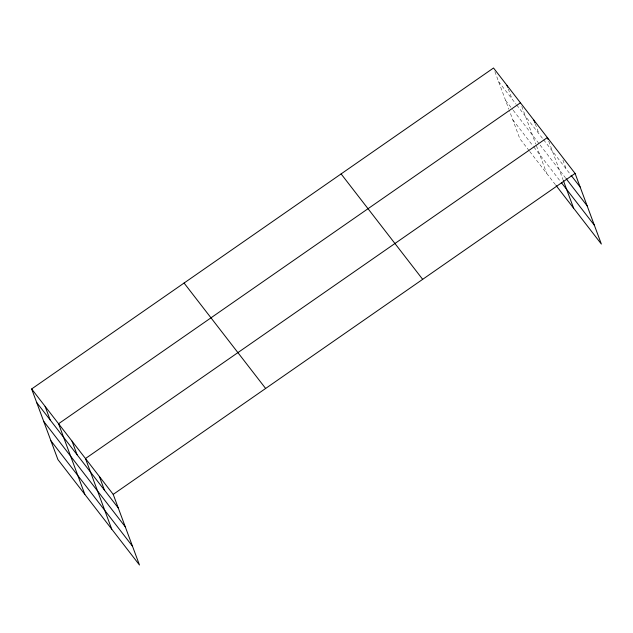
<?xml version="1.0" encoding="UTF-8"?>
<svg xmlns="http://www.w3.org/2000/svg" width="633" height="633" viewBox="0 0 633 633"><rect width="100%" height="100%" fill="white"/><g stroke="black" fill="none" stroke-linecap="round" stroke-linejoin="round"><path stroke-width="0.47" stroke-dasharray="3.17 2.37" d="M498.582 81.594L516.14 104.287M516.726 105.038L543.051 139.078M543.636 139.83L570.499 174.55M505.585 100.418L512.603 109.493M513.189 110.245L539.522 144.277M540.099 145.036L565.443 177.786M512.793 119.803L533.271 146.27M533.856 147.03L560.767 181.821M529.148 150.717L519.788 138.619L509.518 110.989M529.734 151.477L555.481 184.757M562.903 160.038L566.282 169.098M548.708 141.206L563.014 179.685M535.249 123.807L538.952 133.785M521.79 106.415L535.771 144.015M536.428 145.78L546.706 173.41M508.331 89.024L512.042 98.993M494.879 71.624L508.861 109.224"/><path stroke-width="0.95" d="M31.65 388.955L113.212 494.381L139.474 565L57.912 459.574L31.65 388.955L493.526 68L575.088 173.426L601.35 244.045L556.067 185.509M520.445 102.791L58.568 423.746L84.83 494.365M113.212 494.381L575.088 173.426M571.101 175.333L580.144 187.02M566.044 178.569L587.139 205.836M561.352 182.573L594.355 225.229M341.108 173.917L422.67 279.343M184.068 283.038L265.631 388.464M36.706 402.548L118.268 507.975M43.709 421.372L125.263 526.798M50.917 440.758L132.471 546.184M548.028 139.395L547.355 137.583L85.479 458.537L111.74 529.156M563.346 180.571L573.617 208.202M533.896 120.183L534.909 122.905M506.986 85.392L507.658 87.204M99.341 476.459L104.398 490.053M72.02 441.138L77.076 454.739M45.109 406.354L50.165 419.948"/></g></svg>
